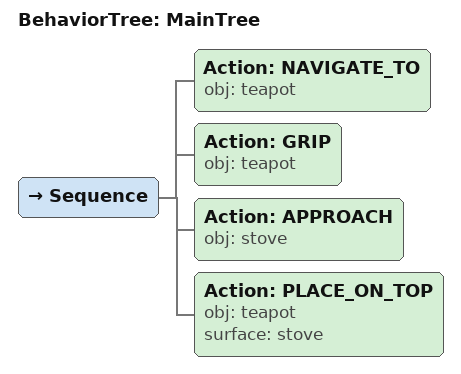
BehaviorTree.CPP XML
<root main_tree_to_execute="MainTree">
  <BehaviorTree ID="MainTree">
    <Sequence>
      <!-- Navigate to teapot -->
      <Action ID="NAVIGATE_TO" obj="teapot" />
      <!-- Grip teapot -->
      <Action ID="GRIP" obj="teapot" />
      <!-- Approach stove -->
      <Action ID="APPROACH" obj="stove" />
      <!-- Place teapot on stove -->
      <Action ID="PLACE_ON_TOP" obj="teapot" surface="stove" />
    </Sequence>
  </BehaviorTree>
</root>
